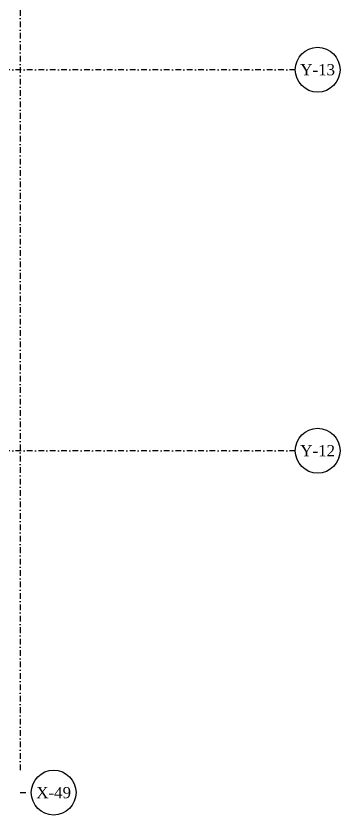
# Model space of a CAD drawing. Header units: inches. Extents: x -772 to 6765, y -813 to 4093.
# Drawn here: x 6041 to 6765, y -813 to 970 of the extents above; entities that cross this region are included whole.
import ezdxf
from ezdxf.enums import TextEntityAlignment as Align

# ---------------------------------------------------------------- set-up
doc = ezdxf.new("R2010")
doc.units = ezdxf.units.IN
doc.header["$MEASUREMENT"] = 0
doc.linetypes.add('DASHDOT', pattern=[25.4, 12.7, -6.35, 0, -6.35])
for name, color, linetype in [('H_STR_Aks', 250, 'DASHDOT'), ('H_STR_AksCemberi', 106, 'Continuous'), ('H_STR_AksYazi', 91, 'Continuous')]:
    doc.layers.add(name, color=color, linetype=linetype)
doc.styles.add('HG', font='times.ttf')

# ---------------------------------------------------------------- blocks, each defined once
blk = doc.blocks.new('Not_Aks_Balon')
at = {"layer": 'H_STR_AksCemberi'}
blk.add_circle((0, 0), 50, dxfattribs=at)
at = {"layer": 'H_STR_AksYazi', "style": 'HG'}
blk.add_attdef('AKSNO', text='', height=25, dxfattribs=at).set_placement((0, 0), align=Align.MIDDLE_CENTER)

msp = doc.modelspace()

# ---------------------------------------------------------------- linework, layer by layer
at = {"layer": 'H_STR_Aks'}
for p, q in [((6050, 4043.005), (6050, -712.77)), ((6664.509, 850), (-659.052, 850)), ((6664.509, 0), (-659.052, 0)), ((6050, -762.77), (6075, -762.77))]:
    msp.add_line(p, q, dxfattribs=at)

# ---------------------------------------------------------------- block references
at = {"layer": 'H_STR_AksCemberi'}
for p, values in [((6714.509, 850), {'AKSNO': 'Y-13'}), ((6714.509, 0), {'AKSNO': 'Y-12'}), ((6125, -762.77), {'AKSNO': 'X-49'})]:
    msp.add_blockref('Not_Aks_Balon', p, dxfattribs=at).add_auto_attribs(values)

doc.saveas('drawing.dxf')
